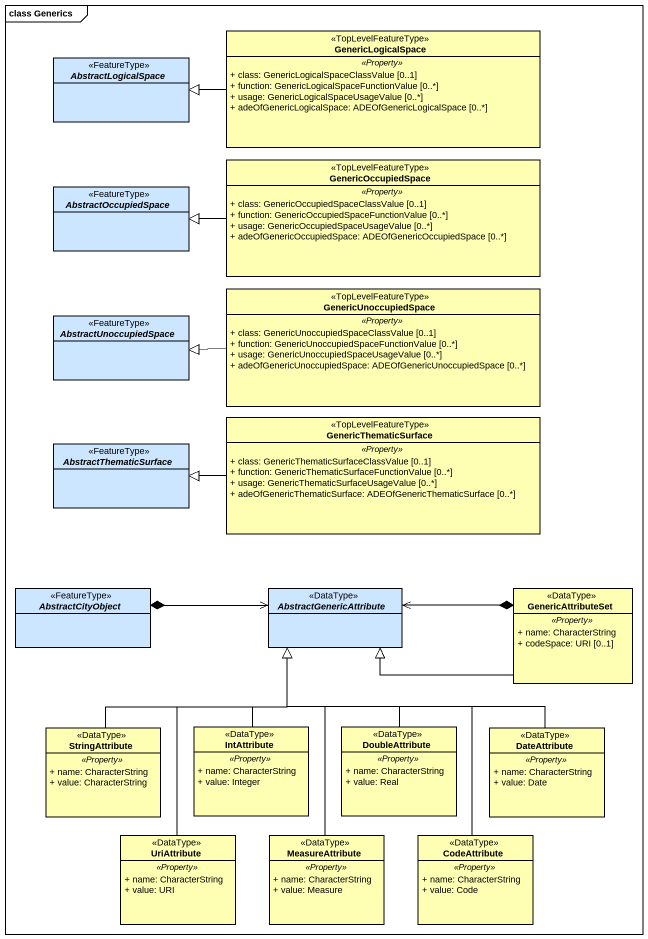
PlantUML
@startuml
mainframe class Generics
hide circle
hide empty members
skinparam classAttributeIconSize 0
class GenericLogicalSpace <<TopLevelFeatureType>> #FFFFB3 {
  .. <<Property>> ..
  + class: GenericLogicalSpaceClassValue [0..1]
  + function: GenericLogicalSpaceFunctionValue [0..*]
  + usage: GenericLogicalSpaceUsageValue [0..*]
  + adeOfGenericLogicalSpace: ADEOfGenericLogicalSpace [0..*]
}
abstract class AbstractLogicalSpace <<FeatureType>> #CCE6FF
abstract class AbstractOccupiedSpace <<FeatureType>> #CCE6FF
class GenericOccupiedSpace <<TopLevelFeatureType>> #FFFFB3 {
  .. <<Property>> ..
  + class: GenericOccupiedSpaceClassValue [0..1]
  + function: GenericOccupiedSpaceFunctionValue [0..*]
  + usage: GenericOccupiedSpaceUsageValue [0..*]
  + adeOfGenericOccupiedSpace: ADEOfGenericOccupiedSpace [0..*]
}
class GenericUnoccupiedSpace <<TopLevelFeatureType>> #FFFFB3 {
  .. <<Property>> ..
  + class: GenericUnoccupiedSpaceClassValue [0..1]
  + function: GenericUnoccupiedSpaceFunctionValue [0..*]
  + usage: GenericUnoccupiedSpaceUsageValue [0..*]
  + adeOfGenericUnoccupiedSpace: ADEOfGenericUnoccupiedSpace [0..*]
}
abstract class AbstractUnoccupiedSpace <<FeatureType>> #CCE6FF
class GenericThematicSurface <<TopLevelFeatureType>> #FFFFB3 {
  .. <<Property>> ..
  + class: GenericThematicSurfaceClassValue [0..1]
  + function: GenericThematicSurfaceFunctionValue [0..*]
  + usage: GenericThematicSurfaceUsageValue [0..*]
  + adeOfGenericThematicSurface: ADEOfGenericThematicSurface [0..*]
}
abstract class AbstractThematicSurface <<FeatureType>> #CCE6FF
abstract class AbstractCityObject <<FeatureType>> #CCE6FF
abstract class AbstractGenericAttribute <<DataType>> #CCE6FF
class GenericAttributeSet <<DataType>> #FFFFB3 {
  .. <<Property>> ..
  + name: CharacterString
  + codeSpace: URI [0..1]
}
class StringAttribute <<DataType>> #FFFFB3 {
  .. <<Property>> ..
  + name: CharacterString
  + value: CharacterString
}
class IntAttribute <<DataType>> #FFFFB3 {
  .. <<Property>> ..
  + name: CharacterString
  + value: Integer
}
class DoubleAttribute <<DataType>> #FFFFB3 {
  .. <<Property>> ..
  + name: CharacterString
  + value: Real
}
class DateAttribute <<DataType>> #FFFFB3 {
  .. <<Property>> ..
  + name: CharacterString
  + value: Date
}
class UriAttribute <<DataType>> #FFFFB3 {
  .. <<Property>> ..
  + name: CharacterString
  + value: URI
}
class MeasureAttribute <<DataType>> #FFFFB3 {
  .. <<Property>> ..
  + name: CharacterString
  + value: Measure
}
class CodeAttribute <<DataType>> #FFFFB3 {
  .. <<Property>> ..
  + name: CharacterString
  + value: Code
}
GenericLogicalSpace -left-|> AbstractLogicalSpace
GenericOccupiedSpace -left-|> AbstractOccupiedSpace
GenericUnoccupiedSpace -left-|> AbstractUnoccupiedSpace
GenericThematicSurface -left-|> AbstractThematicSurface
AbstractCityObject *-right-> AbstractGenericAttribute
GenericAttributeSet *-left-> AbstractGenericAttribute
GenericAttributeSet -left-|> AbstractGenericAttribute
StringAttribute -up-|> AbstractGenericAttribute
IntAttribute -up-|> AbstractGenericAttribute
DoubleAttribute -up-|> AbstractGenericAttribute
DateAttribute -up-|> AbstractGenericAttribute
UriAttribute -up-|> AbstractGenericAttribute
MeasureAttribute -up-|> AbstractGenericAttribute
CodeAttribute -up-|> AbstractGenericAttribute
@enduml
